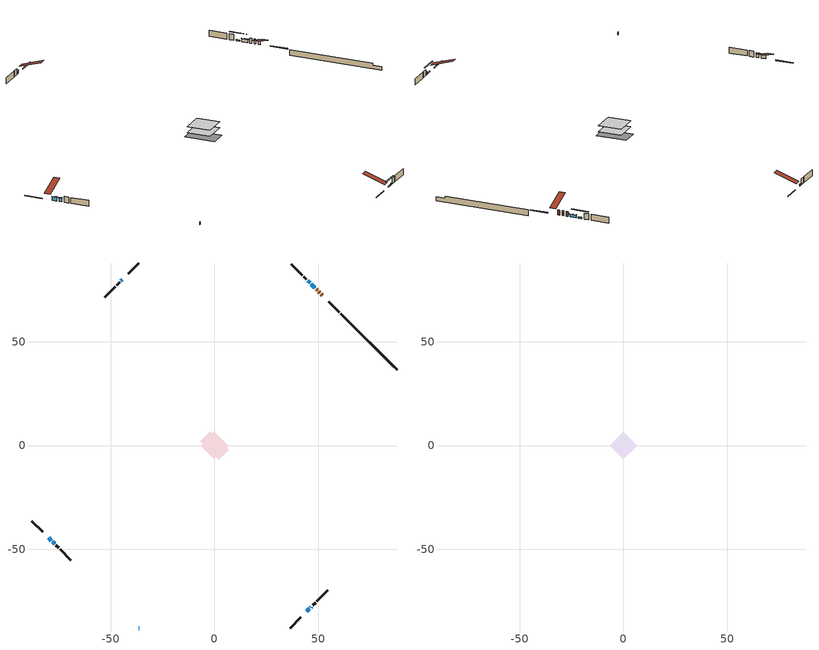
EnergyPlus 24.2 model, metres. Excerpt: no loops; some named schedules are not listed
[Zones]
conditioned space
 floor adiabatic (AdiabaticFloorConstruction): -6.66,0 0,6.66 6.66,0 0,-6.66 z0.85
 floor foundation (Slab1 construction): -6.79,2.05 -2.05,6.79 6.79,-2.05 2.05,-6.79 z-1.55
 wall outside (RimJoist1 construction): 36.45,-88 41.54,-82.91 / -88,-36.45 -82.91,-41.54 / -36.45,88 -41.54,82.91 / 60.19,64.26 55.1,69.36 z0.85:1.15
 wall outside (AdiabaticWallConstruction 1): 52.08,72.38 51.49,72.97 / 50.83,73.62 50.33,74.13 / 49.67,74.78 49.09,75.37 z0.85:2.88
 wall outside (AdiabaticWallConstruction): -36.45,-88 -36.25,-88 z0.85:2.07; 44.57,-79.89 45.65,-78.81 / 46.08,78.37 45,79.45 z0.85:1.38; 48.43,76.03 46.74,77.72 z0.85:1.97; -44.57,79.89 -45.12,79.33 z0.85:1.64; 46.3,-78.16 46.68,-77.77 z0.85:1.51; -79.89,-44.57 -78.61,-45.84 z0.85:2.43; -77.96,-46.5 -77.11,-47.34 z0.85:2.4
 wall outside (Wall1 construction): 47.34,-77.12 48.71,-75.75 / -76.45,-48 -75.08,-49.37 / -45.78,78.68 -47.15,77.31 / 44.35,80.11 42.98,81.48 z0.85:3.29
 wall outside (Wall2 construction): 49.36,-75.09 54.57,-69.88 / -74.43,-50.03 -69.22,-55.24 / -47.81,76.65 -53.02,71.44 / 42.32,82.14 37.11,87.35 z0.85:3.29
 wall foundation (FoundationWall1 construction): 60.85,63.61,-1.55 60.85,63.61,0.85 85.29,39.17,0.85 85.29,39.17,-0.01 88,36.45,-0.01 88,36.45,-1.55
 window (WindowConstruction 5): -36.45,-88 -36.25,-88 z0.85:2.07
 window (WindowConstruction 7): 44.57,-79.89 45.65,-78.81 z0.85:1.38
 window (WindowConstruction): 48.43,76.03 46.74,77.72 z0.85:1.97
 window (WindowConstruction 1): -44.57,79.89 -45.12,79.33 z0.85:1.64
 window (WindowConstruction 2): 46.3,-78.15 46.68,-77.78 z0.85:1.51
 window (WindowConstruction 3): -79.89,-44.57 -78.61,-45.84 z0.85:2.43
 window (WindowConstruction 4): -77.96,-46.5 -77.11,-47.34 z0.85:2.4
 window (WindowConstruction 6): 46.08,78.37 45,79.45 z0.85:1.38
 door (Door): 52.08,72.38 51.49,72.97 z0.85:2.88
 door (Door 1): 50.83,73.62 50.33,74.12 z0.85:2.88
 door (Door 2): 49.67,74.78 49.09,75.37 z0.85:2.88
 ceiling adiabatic (AdiabaticFloorConstruction): 0,-6.66 6.66,0 0,6.66 -6.66,0 z0.85
attic - vented
 floor to conditioned space (Floor1 construction Reversed): -6.66,0 0,6.66 6.66,0 0,-6.66 z3.29
 roof outside (Roof1 construction): 43.91,-80.55,3.29 37.42,-74.06,6.35 35.71,-75.77,6.35 42.2,-82.26,3.29; -80.55,-43.91,3.29 -74.06,-37.42,6.35 -75.77,-35.71,6.35 -82.26,-42.2,3.29; -43.91,80.55,3.29 -37.42,74.06,6.35 -35.71,75.77,6.35 -42.2,82.26,3.29; 52.73,71.72,3.29 46.25,65.23,6.35 47.96,63.53,6.35 54.44,70.01,3.29
shading: 47.63,-76.83 42.59,-81.87 42.88,-82.16 47.92,-77.12 z4.18; 46.6,77.86 48.57,75.88 48.86,76.18 46.89,78.15 z2.17; -45.27,79.19 -44.42,80.03 -44.72,80.32 -45.56,79.48 z1.84; 46.82,-77.63 46.16,-78.3 46.45,-78.59 47.11,-77.92 z1.71; -78.47,-45.98 -80.03,-44.42 -80.32,-44.72 -78.76,-46.28 z2.63; -76.97,-47.49 -78.1,-46.36 -78.39,-46.65 -77.26,-47.78 z2.6; 43.02,81.43 48.06,76.39 48.35,76.68 43.31,81.72 z4.18
[Building]
Building 1: Terrain=Suburbs
[Site:Location]
London AP_ON: Latitude {deg}=43.03; Longitude {deg}=-81.15; Time Zone {hr}=-5; Elevation {m}=278; Keep Site Location Information=Yes
[Site:GroundTemperature:Shallow]
3.98693, 1.93205, 1.76749, 2.74264, 6.6573, 10.5537, 13.9317, 16.0716, 16.2534, 14.513, 11.2211, 7.44421
[Site:WaterMainsTemperature]
Calculation Method=Schedule; Temperature Schedule=mains temperature schedule
[Material] Roughness=Rough; Thermal Absorptance=0.9
Name | Thickness {m} | Conductivity {W/m-K} | Density {kg/m3} | Specific Heat {J/kg-K} | Solar Absorptance | Visible Absorptance
asphalt or fiberglass shingles | 0.00635 | 0.162714 | 1121.4 | 1465.45 | 0.84 | 0.84
ceiling loosefill ins | 0.254 | 0.0480833 | 16.02 | 1046.75 | 0.7 | 0.7
ceiling stud and cavity | 0.1397 | 0.158992 | 65.682 | 1177.47 | 0.7 | 0.7
concrete 4.0 in. | 0.1016 | 1.803125 | 2242.8 | 837.4 | 0.7 | 0.7
concrete 8.0 in. | 0.2032 | 1.803125 | 2242.8 | 837.4 | 0.7 | 0.7
door material | 0.04445 | 0.053851 | 512.64 | 1214.23 | 0.7 | 0.7
door material 1 | 0.04445 | 0.20624 | 512.64 | 1214.23 | 0.7 | 0.7
exterior vertical ins | 0.0451399 | 0.029427 | 32.04 | 1214.23 | 0.7 | 0.7
floor covering | 0.0127 | 0.0433444 | 54.468 | 1339.84 | 0.6 | 0.6
floor rigid ins; wall rigid ins 1 | 0.512978 | 0.029427 | 32.04 | 1214.23 | 0.7 | 0.7
floor stud and cavity | 0.1397 | 1.75129 | 37.0049 | 1207.88 | 0.7 | 0.7
furniture material conditioned space 1 | 0.1524 | 0.115458 | 640.8 | 1214.23 | 0.6 | 0.6
gypsum board | 0.0127 | 0.160291 | 801 | 837.4 | 0.6 | 0.6
gypsum board 1 | 0.0127 | 0.160291 | 801 | 837.4 | 0.7 | 0.7
osb sheathing 0.5 in. | 0.0127 | 0.115458 | 512.64 | 1214.23 | 0.7 | 0.7
osb sheathing 0.75 in. | 0.01905 | 0.115458 | 512.64 | 1214.23 | 0.7 | 0.7
osb sheathing 2.0 in. | 0.0508 | 0.115458 | 512.64 | 1214.23 | 0.7 | 0.7
rim joist rigid ins; wall rigid ins | 0.051816 | 0.029427 | 32.04 | 1214.23 | 0.7 | 0.7
rim joist stud and cavity | 0.0508 | 0.0486034 | 125.044 | 1163.47 | 0.6 | 0.6
slab rigid ins | 0.00228042 | 0.029427 | 32.04 | 1214.23 | 0.7 | 0.7
wall stud and cavity | 0.1397 | 0.363951 | 139.0536 | 1170.24 | 0.7 | 0.7
wall stud and cavity 1 | 0.1397 | 0.163249 | 139.0536 | 1170.24 | 0.7 | 0.7
wall stud and cavity 2 | 0.0889 | 0.380278 | 52.3479 | 1209.89 | 0.7 | 0.7
wall stud and cavity 3 | 0.0889 | 0.391764 | 83.0341 | 1211.67 | 0.7 | 0.7
wood siding | 0.0254 | 0.102417 | 544.68 | 1172.36 | 0.84 | 0.84
wood siding 1; wood siding 2; wood siding 3 | 0.0254 | 0.102417 | 544.68 | 1172.36 | 0.7 | 0.7
[WindowMaterial:SimpleGlazingSystem]
Name | U-Factor {W/m2-K} | Solar Heat Gain Coefficient
WindowMaterial | 2.44949 | 0.62
WindowMaterial 1 | 2.53977 | 0.58
WindowMaterial 2 | 2.62437 | 0.54
WindowMaterial 3 | 2.38306 | 0.65
WindowMaterial 4 | 2.41996 | 0.63
WindowMaterial 5 | 3.026374 | 0.54
WindowMaterial 6 | 2.60734 | 0.55
[Construction]
AdiabaticFloorConstruction: floor stud and cavity, floor rigid ins, osb sheathing 0.75 in., floor covering
AdiabaticWallConstruction: wood siding 2, wall rigid ins 1, wall stud and cavity 2, gypsum board
AdiabaticWallConstruction 1: wood siding 3, wall rigid ins 1, wall stud and cavity 2, gypsum board
Door; Door 1: door material
Door 2: door material 1
Floor1 construction Reversed: gypsum board, ceiling stud and cavity, ceiling loosefill ins
FoundationWall1 construction: concrete 8.0 in., gypsum board 1
furniture construction conditioned space 1: furniture material conditioned space 1
PartitionWallConstruction: gypsum board, wall stud and cavity 3, gypsum board
RimJoist1 construction: wood siding 1, rim joist rigid ins, osb sheathing 2.0 in., rim joist stud and cavity
Roof1 construction: asphalt or fiberglass shingles
Slab1 construction: slab rigid ins, concrete 4.0 in.
Wall1 construction: wood siding, wall rigid ins, osb sheathing 0.5 in., wall stud and cavity, gypsum board
Wall2 construction: wood siding, wall rigid ins, osb sheathing 0.5 in., wall stud and cavity 1, gypsum board
WindowConstruction: WindowMaterial
WindowConstruction 1: WindowMaterial 1
WindowConstruction 2: WindowMaterial 2
WindowConstruction 3: WindowMaterial 3
WindowConstruction 4: WindowMaterial 4
WindowConstruction 5: WindowMaterial 5
WindowConstruction 6; WindowConstruction 7: WindowMaterial 6
[Zone] Multiplier=1; Part of Total Floor Area=Yes
Name | Volume {m3}
attic - vented | 44.0509
conditioned space | 451
[Space]
Name | Zone | Volume {m3}
attic - vented 1 | attic - vented | 44.0509
conditioned space 1 | conditioned space | 451
[ZoneInfiltration:EffectiveLeakageArea]
infil attic - vented 1: Zone or Space=attic - vented 1; Schedule=Always On Discrete; Effective Air Leakage Area {cm2}=3871.85; Stack Coefficient=0.000212666; Wind Coefficient=9.85302e-06
[ZoneMixing]
whole house fan mix: Zone or Space=attic - vented; Schedule=Always On Continuous; Design Flow Rate Calculation Method=Flow/Zone; Design Flow Rate {m3/s}=0; Source Zone or Space=conditioned space
[SurfaceProperty:ExposedFoundationPerimeter]
Slab1: Exposed Perimeter Calculation Method=TotalExposedPerimeter; Total Exposed Perimeter {m}=38.404
[InternalMass] Zone or ZoneList=conditioned space; Space or SpaceList=conditioned space 1
Name | Construction | Surface Area {m2}
furniture mass conditioned space 1 | furniture construction conditioned space 1 | 69.0002
partition wall mass | PartitionWallConstruction | 172.501
[Lights]
interior lighting: Zone or ZoneList or Space or SpaceList=conditioned space 1; Schedule=interior lighting schedule; Design Level Calculation Method=LightingLevel; Lighting Level {W}=343.2; Return Air Fraction=0; Fraction Radiant=0.6; Fraction Visible=0.2; Fraction Replaceable=1
[People]
occupants: Zone or ZoneList or Space or SpaceList=conditioned space 1; Number of People Schedule=occupants schedule; Number of People Calculation Method=People; Number of People=3; Fraction Radiant=0.314171; Sensible Heat Fraction=0.56303; Activity Level Schedule=occupants activity schedule; Carbon Dioxide Generation Rate {m3/s-W}=0; Enable ASHRAE 55 Comfort Warnings=No; Mean Radiant Temperature Calculation Type=EnclosureAveraged
[ElectricEquipment] Zone or ZoneList or Space or SpaceList=conditioned space 1; Design Level Calculation Method=EquipmentLevel
Name | Schedule | Design Level {W} | Fraction Latent | Fraction Radiant | Fraction Lost
clothes dryer | clothes dryer schedule | 140.772 | 0.015 | 0.081 | 0.85
clothes washer | clothes washer schedule | 32.1985 | 0.03 | 0.162 | 0.7
cooking range | cooking range schedule | 215.147 | 0.08 | 0.432 | 0.2
dishwasher | dishwasher schedule | 66.8632 | 0.3 | 0.18 | 0.4
fridge | fridge schedule | 72.9452 | 0 | 0.6 | 0
mech vent bath fan 0 | mech vent bath fan 0 schedule | 43 | 0 | 0 | 1
mech vent house fan | mech vent house fan schedule | 0 | 0 | 0 | 1
mech vent house fan cfis | mech vent house fan cfis schedule | 0 | 0 | 0 | 0
misc plug loads | misc plug loads schedule | 494.7 | 0.045 | 0.513 | 0.1
whole house fan | Always On Discrete | 0 | 0 | 0 | 1
[OtherEquipment] Zone or ZoneList or Space or SpaceList=conditioned space 1; Design Level Calculation Method=EquipmentLevel
Name | Fuel Type | Schedule | Design Level {W} | Fraction Latent | Fraction Radiant | Fraction Lost
clothes dryer 1 | Electricity | clothes dryer schedule | 0 | 0.015 | 0.081 | 0.85
cooking range 1 | Electricity | cooking range schedule | 0 | 0.08 | 0.432 | 0.2
general water use latent | None | general water use schedule | 62.594 | 1 | 0 | 0
general water use sensible | None | general water use schedule | -61.6891 | 0 | 0.6 | 0
mech vent house fan latent load | None | Always On Discrete | 0 | 1 | 0 | 0
mech vent house fan sensible load | None | Always On Discrete | 0 | 0 | 0 | 0
water heater energy adjustment1 | Propane | Always On Discrete | 0.01 | 0 | 0 | 1
[ZoneInfiltration:DesignFlowRate] Zone or ZoneList or Space or SpaceList=conditioned space 1; Schedule=Always On Discrete; Design Flow Rate Calculation Method=Flow/Zone; Design Flow Rate {m3/s}=0
infil flow; natural vent flow; whole house fan flow
[AvailabilityManager:Scheduled]
central ac and furnace airloop Availability Manager: Schedule=Always On Discrete
[Foundation:Kiva]
Foundation Kiva 1: Initial Indoor Air Temperature {C}=18; Wall Height Above Grade {m}=0.849996; Wall Depth Below Slab {m}=0.2032; Custom Block Material Name 1=exterior vertical ins; Custom Block Depth 1 {m}=2.4; Custom Block X Position 1 {m}=0.2159; Custom Block Z Position 1 {m}=0
[Foundation:Kiva:Settings]
Soil Conductivity {W/m-K}=0.849921; Soil Density {kg/m3}=1842.3; Soil Specific Heat {J/kg-K}=418.7; Ground Solar Absorptivity=0.9; Ground Thermal Absorptivity=0.9; Ground Surface Roughness {m}=0.03; Far-Field Width {m}=40; Deep-Ground Boundary Condition=ZeroFlux; Deep-Ground Depth {m}=40; Minimum Cell Dimension {m}=0.2; Maximum Cell Growth Coefficient=3; Simulation Timestep=Timestep
[Exterior:Lights]
exterior lighting: Schedule=exterior lighting schedule; Design Level {W}=75.6
[EnergyManagementSystem:GlobalVariable]
central_ac_and_furnace_airloop_Fan_RTF
infil_program_Qfan
infil_program_Qinf
natural_vent_program_Qnv
natural_vent_program_Qwhf
[EnergyManagementSystem:Sensor]
Name | Output:Variable or Output:Meter Index Key | Output:Variable or Output:Meter
airflow_gain | infil flow | Infiltration Sensible Heat Gain Energy
airflow_gain_1 | natural vent flow | Infiltration Sensible Heat Gain Energy
airflow_gain_2 | whole house fan flow | Infiltration Sensible Heat Gain Energy
airflow_loss | infil flow | Infiltration Sensible Heat Loss Energy
airflow_loss_1 | natural vent flow | Infiltration Sensible Heat Loss Energy
airflow_loss_2 | whole house fan flow | Infiltration Sensible Heat Loss Energy
clg_load_cond |  | Cooling:EnergyTransfer:Zone:CONDITIONED SPACE
clg_sp_s; clg_sp_s_1 | cooling setpoint | Schedule Value
clothes_dryer_exhaust_0_sch_s | clothes dryer exhaust 0 schedule | Schedule Value
cool_season | cooling season schedule | Schedule Value
htg_load_cond |  | Heating:EnergyTransfer:Zone:CONDITIONED SPACE
htg_sp_s; htg_sp_s_1 | heating setpoint | Schedule Value
ig_ee_conv | clothes dryer | Electric Equipment Convective Heating Energy
ig_ee_conv_2 | cooking range | Electric Equipment Convective Heating Energy
ig_ee_conv_4 | fridge | Electric Equipment Convective Heating Energy
ig_ee_conv_5 | misc plug loads | Electric Equipment Convective Heating Energy
ig_ee_conv_6 | whole house fan | Electric Equipment Convective Heating Energy
ig_ee_rad | clothes dryer | Electric Equipment Radiant Heating Energy
ig_ee_rad_2 | cooking range | Electric Equipment Radiant Heating Energy
ig_ee_rad_4 | fridge | Electric Equipment Radiant Heating Energy
ig_ee_rad_5 | misc plug loads | Electric Equipment Radiant Heating Energy
ig_ee_rad_6 | whole house fan | Electric Equipment Radiant Heating Energy
ig_lgt_conv | interior lighting | Lights Convective Heating Energy
ig_lgt_rad | interior lighting | Lights Radiant Heating Energy
ig_lgt_vis | interior lighting | Lights Visible Radiation Heating Energy
ig_oe_conv | clothes dryer 1 | Other Equipment Convective Heating Energy
ig_oe_conv_1 | cooking range 1 | Other Equipment Convective Heating Energy
ig_oe_conv_2 | general water use latent | Other Equipment Convective Heating Energy
ig_oe_conv_3 | general water use sensible | Other Equipment Convective Heating Energy
ig_oe_conv_4 | water heater energy adjustment1 | Other Equipment Convective Heating Energy
ig_oe_rad | clothes dryer 1 | Other Equipment Radiant Heating Energy
ig_oe_rad_1 | cooking range 1 | Other Equipment Radiant Heating Energy
ig_oe_rad_2 | general water use latent | Other Equipment Radiant Heating Energy
ig_oe_rad_3 | general water use sensible | Other Equipment Radiant Heating Energy
ig_oe_rad_4 | water heater energy adjustment1 | Other Equipment Radiant Heating Energy
ig_ppl_conv | occupants | People Convective Heating Energy
ig_ppl_rad | occupants | People Radiant Heating Energy
im_conv | furniture mass conditioned space 1 | Surface Inside Face Convection Heat Gain Energy
im_conv_1 | partition wall mass | Surface Inside Face Convection Heat Gain Energy
im_ig | furniture mass conditioned space 1 | Surface Inside Face Internal Gains Radiation Heat Gain Energy
im_ig_1 | partition wall mass | Surface Inside Face Internal Gains Radiation Heat Gain Energy
im_lgt | furniture mass conditioned space 1 | Surface Inside Face Lights Radiation Heat Gain Energy
im_lgt_1 | partition wall mass | Surface Inside Face Lights Radiation Heat Gain Energy
im_sol | furniture mass conditioned space 1 | Surface Inside Face Solar Radiation Heat Gain Energy
im_sol_1 | partition wall mass | Surface Inside Face Solar Radiation Heat Gain Energy
im_surf | furniture mass conditioned space 1 | Surface Inside Face Net Surface Thermal Radiation Heat Gain Energy
im_surf_1 | partition wall mass | Surface Inside Face Net Surface Thermal Radiation Heat Gain Energy
mech_vent_bath_fan_0_sch_s | mech vent bath fan 0 schedule | Schedule Value
mv_conv | mech vent bath fan 0 | Electric Equipment Convective Heating Energy
mv_conv_1 | mech vent house fan | Electric Equipment Convective Heating Energy
mv_conv_2 | mech vent house fan cfis | Electric Equipment Convective Heating Energy
mv_conv_3 | mech vent house fan latent load | Other Equipment Convective Heating Energy
mv_conv_4 | mech vent house fan sensible load | Other Equipment Convective Heating Energy
mv_rad | mech vent bath fan 0 | Electric Equipment Radiant Heating Energy
mv_rad_1 | mech vent house fan | Electric Equipment Radiant Heating Energy
mv_rad_2 | mech vent house fan cfis | Electric Equipment Radiant Heating Energy
mv_rad_3 | mech vent house fan latent load | Other Equipment Radiant Heating Energy
mv_rad_4 | mech vent house fan sensible load | Other Equipment Radiant Heating Energy
natural_vent_s | natural vent schedule | Schedule Value
out_pb_s |  | Site Outdoor Air Barometric Pressure
out_wt_s |  | Site Outdoor Air Humidity Ratio
site_vw_s |  | Site Wind Speed
ss_back_out | Window1 | Surface Window Shortwave from Zone Back Out Window Heat Transfer Rate
ss_back_out_1 | Window10 | Surface Window Shortwave from Zone Back Out Window Heat Transfer Rate
ss_back_out_2 | Window2 | Surface Window Shortwave from Zone Back Out Window Heat Transfer Rate
ss_back_out_3 | Window4 | Surface Window Shortwave from Zone Back Out Window Heat Transfer Rate
ss_back_out_4 | Window5 | Surface Window Shortwave from Zone Back Out Window Heat Transfer Rate
ss_back_out_5 | Window6 | Surface Window Shortwave from Zone Back Out Window Heat Transfer Rate
ss_back_out_6 | Window7 | Surface Window Shortwave from Zone Back Out Window Heat Transfer Rate
ss_back_out_7 | Window8 | Surface Window Shortwave from Zone Back Out Window Heat Transfer Rate
ss_conv | Door1 | Surface Inside Face Convection Heat Gain Energy
ss_conv_1 | Door2 | Surface Inside Face Convection Heat Gain Energy
ss_conv_10 | Window8 | Surface Inside Face Convection Heat Gain Energy
ss_conv_2 | Door3 | Surface Inside Face Convection Heat Gain Energy
ss_conv_3 | Window1 | Surface Inside Face Convection Heat Gain Energy
ss_conv_4 | Window10 | Surface Inside Face Convection Heat Gain Energy
ss_conv_5 | Window2 | Surface Inside Face Convection Heat Gain Energy
ss_conv_6 | Window4 | Surface Inside Face Convection Heat Gain Energy
ss_conv_7 | Window5 | Surface Inside Face Convection Heat Gain Energy
ss_conv_8 | Window6 | Surface Inside Face Convection Heat Gain Energy
ss_conv_9 | Window7 | Surface Inside Face Convection Heat Gain Energy
ss_ig | Door1 | Surface Inside Face Internal Gains Radiation Heat Gain Energy
ss_ig_1 | Door2 | Surface Inside Face Internal Gains Radiation Heat Gain Energy
ss_ig_10 | Window8 | Surface Inside Face Internal Gains Radiation Heat Gain Energy
ss_ig_2 | Door3 | Surface Inside Face Internal Gains Radiation Heat Gain Energy
ss_ig_3 | Window1 | Surface Inside Face Internal Gains Radiation Heat Gain Energy
ss_ig_4 | Window10 | Surface Inside Face Internal Gains Radiation Heat Gain Energy
ss_ig_5 | Window2 | Surface Inside Face Internal Gains Radiation Heat Gain Energy
ss_ig_6 | Window4 | Surface Inside Face Internal Gains Radiation Heat Gain Energy
ss_ig_7 | Window5 | Surface Inside Face Internal Gains Radiation Heat Gain Energy
ss_ig_8 | Window6 | Surface Inside Face Internal Gains Radiation Heat Gain Energy
ss_ig_9 | Window7 | Surface Inside Face Internal Gains Radiation Heat Gain Energy
ss_lgt | Door1 | Surface Inside Face Lights Radiation Heat Gain Energy
ss_lgt_1 | Door2 | Surface Inside Face Lights Radiation Heat Gain Energy
ss_lgt_2 | Door3 | Surface Inside Face Lights Radiation Heat Gain Energy
ss_sol | Door1 | Surface Inside Face Solar Radiation Heat Gain Energy
ss_sol_1 | Door2 | Surface Inside Face Solar Radiation Heat Gain Energy
ss_sol_2 | Door3 | Surface Inside Face Solar Radiation Heat Gain Energy
ss_surf | Door1 | Surface Inside Face Net Surface Thermal Radiation Heat Gain Energy
ss_surf_1 | Door2 | Surface Inside Face Net Surface Thermal Radiation Heat Gain Energy
ss_surf_10 | Window8 | Surface Inside Face Net Surface Thermal Radiation Heat Gain Energy
ss_surf_2 | Door3 | Surface Inside Face Net Surface Thermal Radiation Heat Gain Energy
ss_surf_3 | Window1 | Surface Inside Face Net Surface Thermal Radiation Heat Gain Energy
ss_surf_4 | Window10 | Surface Inside Face Net Surface Thermal Radiation Heat Gain Energy
ss_surf_5 | Window2 | Surface Inside Face Net Surface Thermal Radiation Heat Gain Energy
ss_surf_6 | Window4 | Surface Inside Face Net Surface Thermal Radiation Heat Gain Energy
ss_surf_7 | Window5 | Surface Inside Face Net Surface Thermal Radiation Heat Gain Energy
ss_surf_8 | Window6 | Surface Inside Face Net Surface Thermal Radiation Heat Gain Energy
ss_surf_9 | Window7 | Surface Inside Face Net Surface Thermal Radiation Heat Gain Energy
ss_trans_in | Window1 | Surface Window Transmitted Solar Radiation Rate
ss_trans_in_1 | Window10 | Surface Window Transmitted Solar Radiation Rate
ss_trans_in_2 | Window2 | Surface Window Transmitted Solar Radiation Rate
ss_trans_in_3 | Window4 | Surface Window Transmitted Solar Radiation Rate
ss_trans_in_4 | Window5 | Surface Window Transmitted Solar Radiation Rate
ss_trans_in_5 | Window6 | Surface Window Transmitted Solar Radiation Rate
ss_trans_in_6 | Window7 | Surface Window Transmitted Solar Radiation Rate
ss_trans_in_7 | Window8 | Surface Window Transmitted Solar Radiation Rate
ss_trans_out | Window1 | Surface Inside Face Initial Transmitted Diffuse Transmitted Out Window Solar Radiation Rate
ss_trans_out_1 | Window10 | Surface Inside Face Initial Transmitted Diffuse Transmitted Out Window Solar Radiation Rate
ss_trans_out_2 | Window2 | Surface Inside Face Initial Transmitted Diffuse Transmitted Out Window Solar Radiation Rate
ss_trans_out_3 | Window4 | Surface Inside Face Initial Transmitted Diffuse Transmitted Out Window Solar Radiation Rate
ss_trans_out_4 | Window5 | Surface Inside Face Initial Transmitted Diffuse Transmitted Out Window Solar Radiation Rate
ss_trans_out_5 | Window6 | Surface Inside Face Initial Transmitted Diffuse Transmitted Out Window Solar Radiation Rate
ss_trans_out_6 | Window7 | Surface Inside Face Initial Transmitted Diffuse Transmitted Out Window Solar Radiation Rate
ss_trans_out_7 | Window8 | Surface Inside Face Initial Transmitted Diffuse Transmitted Out Window Solar Radiation Rate
s_conv | Floor1 | Surface Inside Face Convection Heat Gain Energy
s_conv_1 | FoundationWall1 | Surface Inside Face Convection Heat Gain Energy
s_conv_10 | Wall1:225 | Surface Inside Face Convection Heat Gain Energy
s_conv_11 | Wall1:315 | Surface Inside Face Convection Heat Gain Energy
s_conv_12 | Wall1:45 | Surface Inside Face Convection Heat Gain Energy
s_conv_13 | Wall2:135 | Surface Inside Face Convection Heat Gain Energy
s_conv_14 | Wall2:225 | Surface Inside Face Convection Heat Gain Energy
s_conv_15 | Wall2:315 | Surface Inside Face Convection Heat Gain Energy
s_conv_16 | Wall2:45 | Surface Inside Face Convection Heat Gain Energy
s_conv_2 | inferred conditioned ceiling | Surface Inside Face Convection Heat Gain Energy
s_conv_3 | inferred conditioned floor | Surface Inside Face Convection Heat Gain Energy
s_conv_4 | RimJoist1:135 | Surface Inside Face Convection Heat Gain Energy
s_conv_5 | RimJoist1:225 | Surface Inside Face Convection Heat Gain Energy
s_conv_6 | RimJoist1:315 | Surface Inside Face Convection Heat Gain Energy
s_conv_7 | RimJoist1:45 | Surface Inside Face Convection Heat Gain Energy
s_conv_8 | Slab1 | Surface Inside Face Convection Heat Gain Energy
s_conv_9 | Wall1:135 | Surface Inside Face Convection Heat Gain Energy
s_ig | Floor1 | Surface Inside Face Internal Gains Radiation Heat Gain Energy
s_ig_1 | FoundationWall1 | Surface Inside Face Internal Gains Radiation Heat Gain Energy
s_ig_10 | Wall1:225 | Surface Inside Face Internal Gains Radiation Heat Gain Energy
s_ig_11 | Wall1:315 | Surface Inside Face Internal Gains Radiation Heat Gain Energy
s_ig_12 | Wall1:45 | Surface Inside Face Internal Gains Radiation Heat Gain Energy
s_ig_13 | Wall2:135 | Surface Inside Face Internal Gains Radiation Heat Gain Energy
s_ig_14 | Wall2:225 | Surface Inside Face Internal Gains Radiation Heat Gain Energy
s_ig_15 | Wall2:315 | Surface Inside Face Internal Gains Radiation Heat Gain Energy
s_ig_16 | Wall2:45 | Surface Inside Face Internal Gains Radiation Heat Gain Energy
s_ig_2 | inferred conditioned ceiling | Surface Inside Face Internal Gains Radiation Heat Gain Energy
s_ig_3 | inferred conditioned floor | Surface Inside Face Internal Gains Radiation Heat Gain Energy
s_ig_4 | RimJoist1:135 | Surface Inside Face Internal Gains Radiation Heat Gain Energy
s_ig_5 | RimJoist1:225 | Surface Inside Face Internal Gains Radiation Heat Gain Energy
s_ig_6 | RimJoist1:315 | Surface Inside Face Internal Gains Radiation Heat Gain Energy
s_ig_7 | RimJoist1:45 | Surface Inside Face Internal Gains Radiation Heat Gain Energy
s_ig_8 | Slab1 | Surface Inside Face Internal Gains Radiation Heat Gain Energy
s_ig_9 | Wall1:135 | Surface Inside Face Internal Gains Radiation Heat Gain Energy
s_lgt | Floor1 | Surface Inside Face Lights Radiation Heat Gain Energy
s_lgt_1 | FoundationWall1 | Surface Inside Face Lights Radiation Heat Gain Energy
s_lgt_10 | Wall1:225 | Surface Inside Face Lights Radiation Heat Gain Energy
s_lgt_11 | Wall1:315 | Surface Inside Face Lights Radiation Heat Gain Energy
s_lgt_12 | Wall1:45 | Surface Inside Face Lights Radiation Heat Gain Energy
s_lgt_13 | Wall2:135 | Surface Inside Face Lights Radiation Heat Gain Energy
